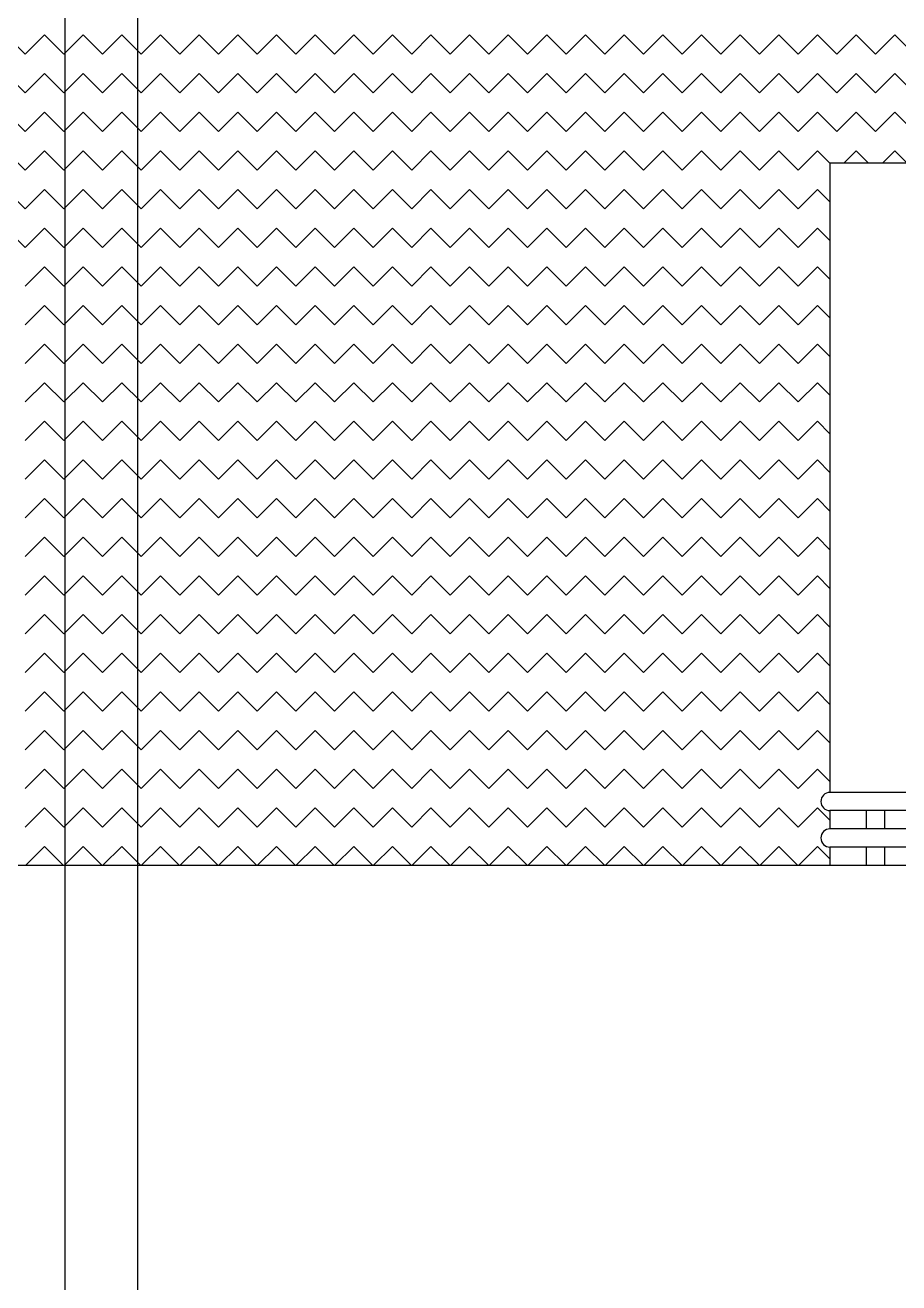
# Model space of a CAD drawing. Extents: x 78 to 306, y -397 to 18.
# Drawn here: x 280.283 to 280.3309, y -396.3975 to -396.3285 of the extents above; entities that cross this region are included whole.
import ezdxf

# ---------------------------------------------------------------- set-up
doc = ezdxf.new("R2010")
doc.units = 0
doc.header["$LTSCALE"] = 0.5
doc.header["$MEASUREMENT"] = 0
doc.linetypes.add('DASHDOT2', pattern=[0.5, 0.25, -0.125, 0, -0.125])
for name, color, linetype in [('AKS', 5, 'DASHDOT2'), ('DUVAR', 6, 'CONTINUOUS'), ('KAPI', 1, 'CONTINUOUS'), ('KOLON', 4, 'CONTINUOUS'), ('MERDIVEN', 3, 'CONTINUOUS'), ('OLCU', 31, 'CONTINUOUS'), ('TARAMA', 8, 'CONTINUOUS')]:
    doc.layers.add(name, color=color, linetype=linetype)

msp = doc.modelspace()

# ---------------------------------------------------------------- linework, layer by layer
at = {"layer": 'AKS'}
for p, q in [((280.285144, -396.29556), (280.285144, -396.94956)), ((280.289144, -396.29956), (280.289144, -396.94956))]:
    msp.add_line(p, q, dxfattribs=at)
at = {"layer": 'DUVAR', "ltscale": 1.4}
for p, q in [((280.327144, -396.36456), (280.327144, -396.37056)), ((280.327144, -396.37156), (280.327144, -396.37256)), ((280.327144, -396.37356), (280.327144, -396.37456))]:
    msp.add_line(p, q, dxfattribs=at)
at = {"layer": 'KAPI', "ltscale": 1.4}
for p, q in [((280.327144, -396.336022), (280.327144, -396.37056)), ((280.375144, -396.336022), (280.327144, -396.336022)), ((280.420144, -396.37056), (280.327144, -396.37056)), ((280.420144, -396.37156), (280.327144, -396.37156)), ((280.329144, -396.37256), (280.329144, -396.37156)), ((280.330144, -396.37156), (280.330144, -396.37256)), ((280.420144, -396.37256), (280.327144, -396.37256)), ((280.420144, -396.37356), (280.327144, -396.37356)), ((280.329144, -396.37456), (280.329144, -396.37356)), ((280.330144, -396.37356), (280.330144, -396.37456))]:
    msp.add_line(p, q, dxfattribs=at)
for centre in [(280.327144, -396.37106), (280.327144, -396.37306)]:
    msp.add_arc(centre, 0.0005, 90, 270, dxfattribs=at)
at = {"layer": 'KOLON'}
msp.add_line((280.253144, -396.37456), (280.420144, -396.37456), dxfattribs=at)
at = {"layer": 'MERDIVEN', "ltscale": 1.4}
msp.add_line((280.327144, -396.35456), (280.327144, -396.36456), dxfattribs=at)
at = {"layer": 'OLCU', "ltscale": 1.4}
msp.add_line((280.327144, -396.34856), (280.327144, -396.35456), dxfattribs=at)
at = {"layer": 'TARAMA', "ltscale": 1.4}
for p, q in [((280.282973, -396.330042), (280.281913, -396.328981)), ((280.284034, -396.328981), (280.282973, -396.330042)), ((280.285095, -396.330042), (280.284034, -396.328981)), ((280.286155, -396.328981), (280.285095, -396.330042)), ((280.287216, -396.330042), (280.286155, -396.328981)), ((280.288277, -396.328981), (280.287216, -396.330042)), ((280.289337, -396.330042), (280.288277, -396.328981)), ((280.290398, -396.328981), (280.289337, -396.330042)), ((280.291459, -396.330042), (280.290398, -396.328981)), ((280.292519, -396.328981), (280.291459, -396.330042)), ((280.29358, -396.330042), (280.292519, -396.328981)), ((280.294641, -396.328981), (280.29358, -396.330042)), ((280.295701, -396.330042), (280.294641, -396.328981)), ((280.296762, -396.328981), (280.295701, -396.330042)), ((280.297823, -396.330042), (280.296762, -396.328981)), ((280.298883, -396.328981), (280.297823, -396.330042)), ((280.299944, -396.330042), (280.298883, -396.328981)), ((280.301005, -396.328981), (280.299944, -396.330042)), ((280.302065, -396.330042), (280.301005, -396.328981)), ((280.303126, -396.328981), (280.302065, -396.330042)), ((280.304187, -396.330042), (280.303126, -396.328981)), ((280.305247, -396.328981), (280.304187, -396.330042)), ((280.306308, -396.330042), (280.305247, -396.328981)), ((280.307369, -396.328981), (280.306308, -396.330042)), ((280.308429, -396.330042), (280.307369, -396.328981)), ((280.30949, -396.328981), (280.308429, -396.330042)), ((280.310551, -396.330042), (280.30949, -396.328981)), ((280.311611, -396.328981), (280.310551, -396.330042)), ((280.312672, -396.330042), (280.311611, -396.328981)), ((280.313733, -396.328981), (280.312672, -396.330042)), ((280.314793, -396.330042), (280.313733, -396.328981)), ((280.315854, -396.328981), (280.314793, -396.330042)), ((280.316915, -396.330042), (280.315854, -396.328981)), ((280.317975, -396.328981), (280.316915, -396.330042)), ((280.319036, -396.330042), (280.317975, -396.328981)), ((280.320097, -396.328981), (280.319036, -396.330042)), ((280.321157, -396.330042), (280.320097, -396.328981)), ((280.322218, -396.328981), (280.321157, -396.330042)), ((280.323279, -396.330042), (280.322218, -396.328981)), ((280.324339, -396.328981), (280.323279, -396.330042)), ((280.3254, -396.330042), (280.324339, -396.328981)), ((280.326461, -396.328981), (280.3254, -396.330042)), ((280.327521, -396.330042), (280.326461, -396.328981)), ((280.328582, -396.328981), (280.327521, -396.330042)), ((280.329643, -396.330042), (280.328582, -396.328981)), ((280.330703, -396.328981), (280.329643, -396.330042)), ((280.331764, -396.330042), (280.330703, -396.328981)), ((280.282973, -396.332163), (280.281913, -396.331102)), ((280.284034, -396.331102), (280.282973, -396.332163)), ((280.285095, -396.332163), (280.284034, -396.331102)), ((280.286155, -396.331102), (280.285095, -396.332163)), ((280.287216, -396.332163), (280.286155, -396.331102)), ((280.288277, -396.331102), (280.287216, -396.332163)), ((280.289337, -396.332163), (280.288277, -396.331102)), ((280.290398, -396.331102), (280.289337, -396.332163)), ((280.291459, -396.332163), (280.290398, -396.331102)), ((280.292519, -396.331102), (280.291459, -396.332163)), ((280.29358, -396.332163), (280.292519, -396.331102)), ((280.294641, -396.331102), (280.29358, -396.332163)), ((280.295701, -396.332163), (280.294641, -396.331102)), ((280.296762, -396.331102), (280.295701, -396.332163)), ((280.297823, -396.332163), (280.296762, -396.331102)), ((280.298883, -396.331102), (280.297823, -396.332163)), ((280.299944, -396.332163), (280.298883, -396.331102)), ((280.301005, -396.331102), (280.299944, -396.332163)), ((280.302065, -396.332163), (280.301005, -396.331102)), ((280.303126, -396.331102), (280.302065, -396.332163)), ((280.304187, -396.332163), (280.303126, -396.331102)), ((280.305247, -396.331102), (280.304187, -396.332163)), ((280.306308, -396.332163), (280.305247, -396.331102)), ((280.307369, -396.331102), (280.306308, -396.332163)), ((280.308429, -396.332163), (280.307369, -396.331102)), ((280.30949, -396.331102), (280.308429, -396.332163)), ((280.310551, -396.332163), (280.30949, -396.331102)), ((280.311611, -396.331102), (280.310551, -396.332163)), ((280.312672, -396.332163), (280.311611, -396.331102)), ((280.313733, -396.331102), (280.312672, -396.332163)), ((280.314793, -396.332163), (280.313733, -396.331102)), ((280.315854, -396.331102), (280.314793, -396.332163)), ((280.316915, -396.332163), (280.315854, -396.331102)), ((280.317975, -396.331102), (280.316915, -396.332163)), ((280.319036, -396.332163), (280.317975, -396.331102)), ((280.320097, -396.331102), (280.319036, -396.332163)), ((280.321157, -396.332163), (280.320097, -396.331102)), ((280.322218, -396.331102), (280.321157, -396.332163)), ((280.323279, -396.332163), (280.322218, -396.331102)), ((280.324339, -396.331102), (280.323279, -396.332163)), ((280.3254, -396.332163), (280.324339, -396.331102)), ((280.326461, -396.331102), (280.3254, -396.332163)), ((280.327521, -396.332163), (280.326461, -396.331102)), ((280.328582, -396.331102), (280.327521, -396.332163)), ((280.329643, -396.332163), (280.328582, -396.331102)), ((280.330703, -396.331102), (280.329643, -396.332163)), ((280.331764, -396.332163), (280.330703, -396.331102)), ((280.282973, -396.334284), (280.281913, -396.333224)), ((280.284034, -396.333224), (280.282973, -396.334284)), ((280.285095, -396.334284), (280.284034, -396.333224)), ((280.286155, -396.333224), (280.285095, -396.334284)), ((280.287216, -396.334284), (280.286155, -396.333224)), ((280.288277, -396.333224), (280.287216, -396.334284)), ((280.289337, -396.334284), (280.288277, -396.333224)), ((280.290398, -396.333224), (280.289337, -396.334284)), ((280.291459, -396.334284), (280.290398, -396.333224)), ((280.292519, -396.333224), (280.291459, -396.334284)), ((280.29358, -396.334284), (280.292519, -396.333224)), ((280.294641, -396.333224), (280.29358, -396.334284)), ((280.295701, -396.334284), (280.294641, -396.333224)), ((280.296762, -396.333224), (280.295701, -396.334284)), ((280.297823, -396.334284), (280.296762, -396.333224)), ((280.298883, -396.333224), (280.297823, -396.334284)), ((280.299944, -396.334284), (280.298883, -396.333224)), ((280.301005, -396.333224), (280.299944, -396.334284)), ((280.302065, -396.334284), (280.301005, -396.333224)), ((280.303126, -396.333224), (280.302065, -396.334284)), ((280.304187, -396.334284), (280.303126, -396.333224)), ((280.305247, -396.333224), (280.304187, -396.334284)), ((280.306308, -396.334284), (280.305247, -396.333224)), ((280.307369, -396.333224), (280.306308, -396.334284)), ((280.308429, -396.334284), (280.307369, -396.333224)), ((280.30949, -396.333224), (280.308429, -396.334284)), ((280.310551, -396.334284), (280.30949, -396.333224)), ((280.311611, -396.333224), (280.310551, -396.334284)), ((280.312672, -396.334284), (280.311611, -396.333224)), ((280.313733, -396.333224), (280.312672, -396.334284)), ((280.314793, -396.334284), (280.313733, -396.333224)), ((280.315854, -396.333224), (280.314793, -396.334284)), ((280.316915, -396.334284), (280.315854, -396.333224)), ((280.317975, -396.333224), (280.316915, -396.334284)), ((280.319036, -396.334284), (280.317975, -396.333224)), ((280.320097, -396.333224), (280.319036, -396.334284)), ((280.321157, -396.334284), (280.320097, -396.333224)), ((280.322218, -396.333224), (280.321157, -396.334284)), ((280.323279, -396.334284), (280.322218, -396.333224)), ((280.324339, -396.333224), (280.323279, -396.334284)), ((280.3254, -396.334284), (280.324339, -396.333224)), ((280.326461, -396.333224), (280.3254, -396.334284)), ((280.327521, -396.334284), (280.326461, -396.333224)), ((280.328582, -396.333224), (280.327521, -396.334284)), ((280.329643, -396.334284), (280.328582, -396.333224)), ((280.330703, -396.333224), (280.329643, -396.334284)), ((280.331764, -396.334284), (280.330703, -396.333224)), ((280.282973, -396.336405), (280.281913, -396.335345)), ((280.284034, -396.335345), (280.282973, -396.336405)), ((280.285095, -396.336405), (280.284034, -396.335345)), ((280.286155, -396.335345), (280.285095, -396.336405)), ((280.287216, -396.336405), (280.286155, -396.335345)), ((280.288277, -396.335345), (280.287216, -396.336405)), ((280.289337, -396.336405), (280.288277, -396.335345)), ((280.290398, -396.335345), (280.289337, -396.336405)), ((280.291459, -396.336405), (280.290398, -396.335345)), ((280.292519, -396.335345), (280.291459, -396.336405)), ((280.29358, -396.336405), (280.292519, -396.335345)), ((280.294641, -396.335345), (280.29358, -396.336405)), ((280.295701, -396.336405), (280.294641, -396.335345)), ((280.296762, -396.335345), (280.295701, -396.336405)), ((280.297823, -396.336405), (280.296762, -396.335345)), ((280.298883, -396.335345), (280.297823, -396.336405)), ((280.299944, -396.336405), (280.298883, -396.335345)), ((280.301005, -396.335345), (280.299944, -396.336405)), ((280.302065, -396.336405), (280.301005, -396.335345)), ((280.303126, -396.335345), (280.302065, -396.336405)), ((280.304187, -396.336405), (280.303126, -396.335345)), ((280.305247, -396.335345), (280.304187, -396.336405)), ((280.306308, -396.336405), (280.305247, -396.335345)), ((280.307369, -396.335345), (280.306308, -396.336405)), ((280.308429, -396.336405), (280.307369, -396.335345)), ((280.30949, -396.335345), (280.308429, -396.336405)), ((280.310551, -396.336405), (280.30949, -396.335345)), ((280.311611, -396.335345), (280.310551, -396.336405)), ((280.312672, -396.336405), (280.311611, -396.335345)), ((280.313733, -396.335345), (280.312672, -396.336405)), ((280.314793, -396.336405), (280.313733, -396.335345)), ((280.315854, -396.335345), (280.314793, -396.336405)), ((280.316915, -396.336405), (280.315854, -396.335345)), ((280.317975, -396.335345), (280.316915, -396.336405)), ((280.319036, -396.336405), (280.317975, -396.335345)), ((280.320097, -396.335345), (280.319036, -396.336405)), ((280.321157, -396.336405), (280.320097, -396.335345)), ((280.322218, -396.335345), (280.321157, -396.336405)), ((280.323279, -396.336405), (280.322218, -396.335345)), ((280.324339, -396.335345), (280.323279, -396.336405)), ((280.3254, -396.336405), (280.324339, -396.335345)), ((280.326461, -396.335345), (280.3254, -396.336405)), ((280.327144, -396.336028), (280.326461, -396.335345)), ((280.328582, -396.335345), (280.327905, -396.336022)), ((280.329259, -396.336022), (280.328582, -396.335345)), ((280.330703, -396.335345), (280.330026, -396.336022)), ((280.33138, -396.336022), (280.330703, -396.335345)), ((280.282973, -396.338527), (280.281913, -396.337466)), ((280.284034, -396.337466), (280.282973, -396.338527)), ((280.285095, -396.338527), (280.284034, -396.337466)), ((280.286155, -396.337466), (280.285095, -396.338527)), ((280.287216, -396.338527), (280.286155, -396.337466)), ((280.288277, -396.337466), (280.287216, -396.338527)), ((280.289337, -396.338527), (280.288277, -396.337466)), ((280.290398, -396.337466), (280.289337, -396.338527)), ((280.291459, -396.338527), (280.290398, -396.337466)), ((280.292519, -396.337466), (280.291459, -396.338527)), ((280.29358, -396.338527), (280.292519, -396.337466)), ((280.294641, -396.337466), (280.29358, -396.338527)), ((280.295701, -396.338527), (280.294641, -396.337466)), ((280.296762, -396.337466), (280.295701, -396.338527)), ((280.297823, -396.338527), (280.296762, -396.337466)), ((280.298883, -396.337466), (280.297823, -396.338527)), ((280.299944, -396.338527), (280.298883, -396.337466)), ((280.301005, -396.337466), (280.299944, -396.338527)), ((280.302065, -396.338527), (280.301005, -396.337466)), ((280.303126, -396.337466), (280.302065, -396.338527)), ((280.304187, -396.338527), (280.303126, -396.337466)), ((280.305247, -396.337466), (280.304187, -396.338527)), ((280.306308, -396.338527), (280.305247, -396.337466)), ((280.307369, -396.337466), (280.306308, -396.338527)), ((280.308429, -396.338527), (280.307369, -396.337466)), ((280.30949, -396.337466), (280.308429, -396.338527)), ((280.310551, -396.338527), (280.30949, -396.337466)), ((280.311611, -396.337466), (280.310551, -396.338527)), ((280.312672, -396.338527), (280.311611, -396.337466)), ((280.313733, -396.337466), (280.312672, -396.338527)), ((280.314793, -396.338527), (280.313733, -396.337466)), ((280.315854, -396.337466), (280.314793, -396.338527)), ((280.316915, -396.338527), (280.315854, -396.337466)), ((280.317975, -396.337466), (280.316915, -396.338527)), ((280.319036, -396.338527), (280.317975, -396.337466)), ((280.320097, -396.337466), (280.319036, -396.338527)), ((280.321157, -396.338527), (280.320097, -396.337466)), ((280.322218, -396.337466), (280.321157, -396.338527)), ((280.323279, -396.338527), (280.322218, -396.337466)), ((280.324339, -396.337466), (280.323279, -396.338527)), ((280.3254, -396.338527), (280.324339, -396.337466)), ((280.326461, -396.337466), (280.3254, -396.338527)), ((280.327144, -396.33815), (280.326461, -396.337466)), ((280.282973, -396.340648), (280.281913, -396.339587)), ((280.284034, -396.339587), (280.282973, -396.340648)), ((280.285095, -396.340648), (280.284034, -396.339587)), ((280.286155, -396.339587), (280.285095, -396.340648)), ((280.287216, -396.340648), (280.286155, -396.339587)), ((280.288277, -396.339587), (280.287216, -396.340648)), ((280.289337, -396.340648), (280.288277, -396.339587)), ((280.290398, -396.339587), (280.289337, -396.340648)), ((280.291459, -396.340648), (280.290398, -396.339587)), ((280.292519, -396.339587), (280.291459, -396.340648)), ((280.29358, -396.340648), (280.292519, -396.339587)), ((280.294641, -396.339587), (280.29358, -396.340648)), ((280.295701, -396.340648), (280.294641, -396.339587)), ((280.296762, -396.339587), (280.295701, -396.340648)), ((280.297823, -396.340648), (280.296762, -396.339587)), ((280.298883, -396.339587), (280.297823, -396.340648)), ((280.299944, -396.340648), (280.298883, -396.339587)), ((280.301005, -396.339587), (280.299944, -396.340648)), ((280.302065, -396.340648), (280.301005, -396.339587)), ((280.303126, -396.339587), (280.302065, -396.340648)), ((280.304187, -396.340648), (280.303126, -396.339587)), ((280.305247, -396.339587), (280.304187, -396.340648)), ((280.306308, -396.340648), (280.305247, -396.339587)), ((280.307369, -396.339587), (280.306308, -396.340648)), ((280.308429, -396.340648), (280.307369, -396.339587)), ((280.30949, -396.339587), (280.308429, -396.340648)), ((280.310551, -396.340648), (280.30949, -396.339587)), ((280.311611, -396.339587), (280.310551, -396.340648)), ((280.312672, -396.340648), (280.311611, -396.339587)), ((280.313733, -396.339587), (280.312672, -396.340648)), ((280.314793, -396.340648), (280.313733, -396.339587)), ((280.315854, -396.339587), (280.314793, -396.340648)), ((280.316915, -396.340648), (280.315854, -396.339587)), ((280.317975, -396.339587), (280.316915, -396.340648)), ((280.319036, -396.340648), (280.317975, -396.339587)), ((280.320097, -396.339587), (280.319036, -396.340648)), ((280.321157, -396.340648), (280.320097, -396.339587)), ((280.322218, -396.339587), (280.321157, -396.340648)), ((280.323279, -396.340648), (280.322218, -396.339587)), ((280.324339, -396.339587), (280.323279, -396.340648)), ((280.3254, -396.340648), (280.324339, -396.339587)), ((280.326461, -396.339587), (280.3254, -396.340648)), ((280.327144, -396.340271), (280.326461, -396.339587)), ((280.284034, -396.341709), (280.282973, -396.342769)), ((280.285095, -396.342769), (280.284034, -396.341709)), ((280.286155, -396.341709), (280.285095, -396.342769)), ((280.287216, -396.342769), (280.286155, -396.341709)), ((280.288277, -396.341709), (280.287216, -396.342769)), ((280.289337, -396.342769), (280.288277, -396.341709)), ((280.290398, -396.341709), (280.289337, -396.342769)), ((280.291459, -396.342769), (280.290398, -396.341709)), ((280.292519, -396.341709), (280.291459, -396.342769)), ((280.29358, -396.342769), (280.292519, -396.341709)), ((280.294641, -396.341709), (280.29358, -396.342769)), ((280.295701, -396.342769), (280.294641, -396.341709)), ((280.296762, -396.341709), (280.295701, -396.342769)), ((280.297823, -396.342769), (280.296762, -396.341709)), ((280.298883, -396.341709), (280.297823, -396.342769)), ((280.299944, -396.342769), (280.298883, -396.341709)), ((280.301005, -396.341709), (280.299944, -396.342769)), ((280.302065, -396.342769), (280.301005, -396.341709)), ((280.303126, -396.341709), (280.302065, -396.342769)), ((280.304187, -396.342769), (280.303126, -396.341709)), ((280.305247, -396.341709), (280.304187, -396.342769)), ((280.306308, -396.342769), (280.305247, -396.341709)), ((280.307369, -396.341709), (280.306308, -396.342769)), ((280.308429, -396.342769), (280.307369, -396.341709)), ((280.30949, -396.341709), (280.308429, -396.342769)), ((280.310551, -396.342769), (280.30949, -396.341709)), ((280.311611, -396.341709), (280.310551, -396.342769)), ((280.312672, -396.342769), (280.311611, -396.341709)), ((280.313733, -396.341709), (280.312672, -396.342769)), ((280.314793, -396.342769), (280.313733, -396.341709)), ((280.315854, -396.341709), (280.314793, -396.342769)), ((280.316915, -396.342769), (280.315854, -396.341709)), ((280.317975, -396.341709), (280.316915, -396.342769)), ((280.319036, -396.342769), (280.317975, -396.341709)), ((280.320097, -396.341709), (280.319036, -396.342769)), ((280.321157, -396.342769), (280.320097, -396.341709)), ((280.322218, -396.341709), (280.321157, -396.342769)), ((280.323279, -396.342769), (280.322218, -396.341709)), ((280.324339, -396.341709), (280.323279, -396.342769)), ((280.3254, -396.342769), (280.324339, -396.341709)), ((280.326461, -396.341709), (280.3254, -396.342769)), ((280.327144, -396.342392), (280.326461, -396.341709)), ((280.284034, -396.34383), (280.282973, -396.344891)), ((280.285095, -396.344891), (280.284034, -396.34383)), ((280.286155, -396.34383), (280.285095, -396.344891)), ((280.287216, -396.344891), (280.286155, -396.34383)), ((280.288277, -396.34383), (280.287216, -396.344891)), ((280.289337, -396.344891), (280.288277, -396.34383)), ((280.290398, -396.34383), (280.289337, -396.344891)), ((280.291459, -396.344891), (280.290398, -396.34383)), ((280.292519, -396.34383), (280.291459, -396.344891)), ((280.29358, -396.344891), (280.292519, -396.34383)), ((280.294641, -396.34383), (280.29358, -396.344891)), ((280.295701, -396.344891), (280.294641, -396.34383)), ((280.296762, -396.34383), (280.295701, -396.344891)), ((280.297823, -396.344891), (280.296762, -396.34383)), ((280.298883, -396.34383), (280.297823, -396.344891)), ((280.299944, -396.344891), (280.298883, -396.34383)), ((280.301005, -396.34383), (280.299944, -396.344891)), ((280.302065, -396.344891), (280.301005, -396.34383)), ((280.303126, -396.34383), (280.302065, -396.344891)), ((280.304187, -396.344891), (280.303126, -396.34383)), ((280.305247, -396.34383), (280.304187, -396.344891)), ((280.306308, -396.344891), (280.305247, -396.34383)), ((280.307369, -396.34383), (280.306308, -396.344891)), ((280.308429, -396.344891), (280.307369, -396.34383)), ((280.30949, -396.34383), (280.308429, -396.344891)), ((280.310551, -396.344891), (280.30949, -396.34383)), ((280.311611, -396.34383), (280.310551, -396.344891)), ((280.312672, -396.344891), (280.311611, -396.34383)), ((280.313733, -396.34383), (280.312672, -396.344891)), ((280.314793, -396.344891), (280.313733, -396.34383)), ((280.315854, -396.34383), (280.314793, -396.344891)), ((280.316915, -396.344891), (280.315854, -396.34383)), ((280.317975, -396.34383), (280.316915, -396.344891)), ((280.319036, -396.344891), (280.317975, -396.34383)), ((280.320097, -396.34383), (280.319036, -396.344891)), ((280.321157, -396.344891), (280.320097, -396.34383)), ((280.322218, -396.34383), (280.321157, -396.344891)), ((280.323279, -396.344891), (280.322218, -396.34383)), ((280.324339, -396.34383), (280.323279, -396.344891)), ((280.3254, -396.344891), (280.324339, -396.34383)), ((280.326461, -396.34383), (280.3254, -396.344891)), ((280.327144, -396.344514), (280.326461, -396.34383)), ((280.284034, -396.345951), (280.282973, -396.347012)), ((280.285095, -396.347012), (280.284034, -396.345951)), ((280.286155, -396.345951), (280.285095, -396.347012)), ((280.287216, -396.347012), (280.286155, -396.345951)), ((280.288277, -396.345951), (280.287216, -396.347012)), ((280.289337, -396.347012), (280.288277, -396.345951)), ((280.290398, -396.345951), (280.289337, -396.347012)), ((280.291459, -396.347012), (280.290398, -396.345951)), ((280.292519, -396.345951), (280.291459, -396.347012)), ((280.29358, -396.347012), (280.292519, -396.345951)), ((280.294641, -396.345951), (280.29358, -396.347012)), ((280.295701, -396.347012), (280.294641, -396.345951)), ((280.296762, -396.345951), (280.295701, -396.347012)), ((280.297823, -396.347012), (280.296762, -396.345951)), ((280.298883, -396.345951), (280.297823, -396.347012)), ((280.299944, -396.347012), (280.298883, -396.345951)), ((280.301005, -396.345951), (280.299944, -396.347012)), ((280.302065, -396.347012), (280.301005, -396.345951)), ((280.303126, -396.345951), (280.302065, -396.347012)), ((280.304187, -396.347012), (280.303126, -396.345951)), ((280.305247, -396.345951), (280.304187, -396.347012)), ((280.306308, -396.347012), (280.305247, -396.345951)), ((280.307369, -396.345951), (280.306308, -396.347012)), ((280.308429, -396.347012), (280.307369, -396.345951)), ((280.30949, -396.345951), (280.308429, -396.347012)), ((280.310551, -396.347012), (280.30949, -396.345951)), ((280.311611, -396.345951), (280.310551, -396.347012)), ((280.312672, -396.347012), (280.311611, -396.345951)), ((280.313733, -396.345951), (280.312672, -396.347012)), ((280.314793, -396.347012), (280.313733, -396.345951)), ((280.315854, -396.345951), (280.314793, -396.347012)), ((280.316915, -396.347012), (280.315854, -396.345951)), ((280.317975, -396.345951), (280.316915, -396.347012)), ((280.319036, -396.347012), (280.317975, -396.345951)), ((280.320097, -396.345951), (280.319036, -396.347012)), ((280.321157, -396.347012), (280.320097, -396.345951)), ((280.322218, -396.345951), (280.321157, -396.347012)), ((280.323279, -396.347012), (280.322218, -396.345951)), ((280.324339, -396.345951), (280.323279, -396.347012)), ((280.3254, -396.347012), (280.324339, -396.345951)), ((280.326461, -396.345951), (280.3254, -396.347012)), ((280.327144, -396.346635), (280.326461, -396.345951)), ((280.284034, -396.348073), (280.282973, -396.349133)), ((280.285095, -396.349133), (280.284034, -396.348073)), ((280.286155, -396.348073), (280.285095, -396.349133)), ((280.287216, -396.349133), (280.286155, -396.348073)), ((280.288277, -396.348073), (280.287216, -396.349133)), ((280.289337, -396.349133), (280.288277, -396.348073)), ((280.290398, -396.348073), (280.289337, -396.349133)), ((280.291459, -396.349133), (280.290398, -396.348073)), ((280.292519, -396.348073), (280.291459, -396.349133)), ((280.29358, -396.349133), (280.292519, -396.348073)), ((280.294641, -396.348073), (280.29358, -396.349133)), ((280.295701, -396.349133), (280.294641, -396.348073)), ((280.296762, -396.348073), (280.295701, -396.349133)), ((280.297823, -396.349133), (280.296762, -396.348073)), ((280.298883, -396.348073), (280.297823, -396.349133)), ((280.299944, -396.349133), (280.298883, -396.348073)), ((280.301005, -396.348073), (280.299944, -396.349133)), ((280.302065, -396.349133), (280.301005, -396.348073)), ((280.303126, -396.348073), (280.302065, -396.349133)), ((280.304187, -396.349133), (280.303126, -396.348073)), ((280.305247, -396.348073), (280.304187, -396.349133)), ((280.306308, -396.349133), (280.305247, -396.348073)), ((280.307369, -396.348073), (280.306308, -396.349133)), ((280.308429, -396.349133), (280.307369, -396.348073)), ((280.30949, -396.348073), (280.308429, -396.349133)), ((280.310551, -396.349133), (280.30949, -396.348073)), ((280.311611, -396.348073), (280.310551, -396.349133)), ((280.312672, -396.349133), (280.311611, -396.348073)), ((280.313733, -396.348073), (280.312672, -396.349133)), ((280.314793, -396.349133), (280.313733, -396.348073)), ((280.315854, -396.348073), (280.314793, -396.349133)), ((280.316915, -396.349133), (280.315854, -396.348073)), ((280.317975, -396.348073), (280.316915, -396.349133)), ((280.319036, -396.349133), (280.317975, -396.348073)), ((280.320097, -396.348073), (280.319036, -396.349133)), ((280.321157, -396.349133), (280.320097, -396.348073)), ((280.322218, -396.348073), (280.321157, -396.349133)), ((280.323279, -396.349133), (280.322218, -396.348073)), ((280.324339, -396.348073), (280.323279, -396.349133)), ((280.3254, -396.349133), (280.324339, -396.348073)), ((280.326461, -396.348073), (280.3254, -396.349133)), ((280.327144, -396.348756), (280.326461, -396.348073)), ((280.284034, -396.350194), (280.282973, -396.351255)), ((280.285095, -396.351255), (280.284034, -396.350194)), ((280.286155, -396.350194), (280.285095, -396.351255)), ((280.287216, -396.351255), (280.286155, -396.350194)), ((280.288277, -396.350194), (280.287216, -396.351255)), ((280.289337, -396.351255), (280.288277, -396.350194)), ((280.290398, -396.350194), (280.289337, -396.351255)), ((280.291459, -396.351255), (280.290398, -396.350194)), ((280.292519, -396.350194), (280.291459, -396.351255)), ((280.29358, -396.351255), (280.292519, -396.350194)), ((280.294641, -396.350194), (280.29358, -396.351255)), ((280.295701, -396.351255), (280.294641, -396.350194)), ((280.296762, -396.350194), (280.295701, -396.351255)), ((280.297823, -396.351255), (280.296762, -396.350194)), ((280.298883, -396.350194), (280.297823, -396.351255)), ((280.299944, -396.351255), (280.298883, -396.350194)), ((280.301005, -396.350194), (280.299944, -396.351255)), ((280.302065, -396.351255), (280.301005, -396.350194)), ((280.303126, -396.350194), (280.302065, -396.351255)), ((280.304187, -396.351255), (280.303126, -396.350194)), ((280.305247, -396.350194), (280.304187, -396.351255)), ((280.306308, -396.351255), (280.305247, -396.350194)), ((280.307369, -396.350194), (280.306308, -396.351255)), ((280.308429, -396.351255), (280.307369, -396.350194)), ((280.30949, -396.350194), (280.308429, -396.351255)), ((280.310551, -396.351255), (280.30949, -396.350194)), ((280.311611, -396.350194), (280.310551, -396.351255)), ((280.312672, -396.351255), (280.311611, -396.350194)), ((280.313733, -396.350194), (280.312672, -396.351255)), ((280.314793, -396.351255), (280.313733, -396.350194)), ((280.315854, -396.350194), (280.314793, -396.351255)), ((280.316915, -396.351255), (280.315854, -396.350194)), ((280.317975, -396.350194), (280.316915, -396.351255)), ((280.319036, -396.351255), (280.317975, -396.350194)), ((280.320097, -396.350194), (280.319036, -396.351255)), ((280.321157, -396.351255), (280.320097, -396.350194)), ((280.322218, -396.350194), (280.321157, -396.351255)), ((280.323279, -396.351255), (280.322218, -396.350194)), ((280.324339, -396.350194), (280.323279, -396.351255)), ((280.3254, -396.351255), (280.324339, -396.350194)), ((280.326461, -396.350194), (280.3254, -396.351255)), ((280.327144, -396.350877), (280.326461, -396.350194)), ((280.284034, -396.352315), (280.282973, -396.353376)), ((280.285095, -396.353376), (280.284034, -396.352315)), ((280.286155, -396.352315), (280.285095, -396.353376)), ((280.287216, -396.353376), (280.286155, -396.352315)), ((280.288277, -396.352315), (280.287216, -396.353376)), ((280.289337, -396.353376), (280.288277, -396.352315)), ((280.290398, -396.352315), (280.289337, -396.353376)), ((280.291459, -396.353376), (280.290398, -396.352315)), ((280.292519, -396.352315), (280.291459, -396.353376)), ((280.29358, -396.353376), (280.292519, -396.352315)), ((280.294641, -396.352315), (280.29358, -396.353376)), ((280.295701, -396.353376), (280.294641, -396.352315)), ((280.296762, -396.352315), (280.295701, -396.353376)), ((280.297823, -396.353376), (280.296762, -396.352315)), ((280.298883, -396.352315), (280.297823, -396.353376)), ((280.299944, -396.353376), (280.298883, -396.352315)), ((280.301005, -396.352315), (280.299944, -396.353376)), ((280.302065, -396.353376), (280.301005, -396.352315)), ((280.303126, -396.352315), (280.302065, -396.353376)), ((280.304187, -396.353376), (280.303126, -396.352315)), ((280.305247, -396.352315), (280.304187, -396.353376)), ((280.306308, -396.353376), (280.305247, -396.352315)), ((280.307369, -396.352315), (280.306308, -396.353376)), ((280.308429, -396.353376), (280.307369, -396.352315)), ((280.30949, -396.352315), (280.308429, -396.353376)), ((280.310551, -396.353376), (280.30949, -396.352315)), ((280.311611, -396.352315), (280.310551, -396.353376)), ((280.312672, -396.353376), (280.311611, -396.352315)), ((280.313733, -396.352315), (280.312672, -396.353376)), ((280.314793, -396.353376), (280.313733, -396.352315)), ((280.315854, -396.352315), (280.314793, -396.353376)), ((280.316915, -396.353376), (280.315854, -396.352315)), ((280.317975, -396.352315), (280.316915, -396.353376)), ((280.319036, -396.353376), (280.317975, -396.352315)), ((280.320097, -396.352315), (280.319036, -396.353376)), ((280.321157, -396.353376), (280.320097, -396.352315)), ((280.322218, -396.352315), (280.321157, -396.353376)), ((280.323279, -396.353376), (280.322218, -396.352315)), ((280.324339, -396.352315), (280.323279, -396.353376)), ((280.3254, -396.353376), (280.324339, -396.352315)), ((280.326461, -396.352315), (280.3254, -396.353376)), ((280.327144, -396.352999), (280.326461, -396.352315)), ((280.284034, -396.354437), (280.282973, -396.355497)), ((280.285095, -396.355497), (280.284034, -396.354437)), ((280.286155, -396.354437), (280.285095, -396.355497)), ((280.287216, -396.355497), (280.286155, -396.354437)), ((280.288277, -396.354437), (280.287216, -396.355497)), ((280.289337, -396.355497), (280.288277, -396.354437)), ((280.290398, -396.354437), (280.289337, -396.355497)), ((280.291459, -396.355497), (280.290398, -396.354437)), ((280.292519, -396.354437), (280.291459, -396.355497)), ((280.29358, -396.355497), (280.292519, -396.354437)), ((280.294641, -396.354437), (280.29358, -396.355497)), ((280.295701, -396.355497), (280.294641, -396.354437)), ((280.296762, -396.354437), (280.295701, -396.355497)), ((280.297823, -396.355497), (280.296762, -396.354437)), ((280.298883, -396.354437), (280.297823, -396.355497)), ((280.299944, -396.355497), (280.298883, -396.354437)), ((280.301005, -396.354437), (280.299944, -396.355497)), ((280.302065, -396.355497), (280.301005, -396.354437)), ((280.303126, -396.354437), (280.302065, -396.355497)), ((280.304187, -396.355497), (280.303126, -396.354437)), ((280.305247, -396.354437), (280.304187, -396.355497)), ((280.306308, -396.355497), (280.305247, -396.354437)), ((280.307369, -396.354437), (280.306308, -396.355497)), ((280.308429, -396.355497), (280.307369, -396.354437)), ((280.30949, -396.354437), (280.308429, -396.355497)), ((280.310551, -396.355497), (280.30949, -396.354437)), ((280.311611, -396.354437), (280.310551, -396.355497)), ((280.312672, -396.355497), (280.311611, -396.354437)), ((280.313733, -396.354437), (280.312672, -396.355497)), ((280.314793, -396.355497), (280.313733, -396.354437)), ((280.315854, -396.354437), (280.314793, -396.355497)), ((280.316915, -396.355497), (280.315854, -396.354437)), ((280.317975, -396.354437), (280.316915, -396.355497)), ((280.319036, -396.355497), (280.317975, -396.354437)), ((280.320097, -396.354437), (280.319036, -396.355497)), ((280.321157, -396.355497), (280.320097, -396.354437)), ((280.322218, -396.354437), (280.321157, -396.355497)), ((280.323279, -396.355497), (280.322218, -396.354437)), ((280.324339, -396.354437), (280.323279, -396.355497)), ((280.3254, -396.355497), (280.324339, -396.354437)), ((280.326461, -396.354437), (280.3254, -396.355497)), ((280.327144, -396.35512), (280.326461, -396.354437)), ((280.284034, -396.356558), (280.282973, -396.357619)), ((280.285095, -396.357619), (280.284034, -396.356558)), ((280.286155, -396.356558), (280.285095, -396.357619)), ((280.287216, -396.357619), (280.286155, -396.356558)), ((280.288277, -396.356558), (280.287216, -396.357619)), ((280.289337, -396.357619), (280.288277, -396.356558)), ((280.290398, -396.356558), (280.289337, -396.357619)), ((280.291459, -396.357619), (280.290398, -396.356558)), ((280.292519, -396.356558), (280.291459, -396.357619)), ((280.29358, -396.357619), (280.292519, -396.356558)), ((280.294641, -396.356558), (280.29358, -396.357619)), ((280.295701, -396.357619), (280.294641, -396.356558)), ((280.296762, -396.356558), (280.295701, -396.357619)), ((280.297823, -396.357619), (280.296762, -396.356558)), ((280.298883, -396.356558), (280.297823, -396.357619)), ((280.299944, -396.357619), (280.298883, -396.356558)), ((280.301005, -396.356558), (280.299944, -396.357619)), ((280.302065, -396.357619), (280.301005, -396.356558)), ((280.303126, -396.356558), (280.302065, -396.357619)), ((280.304187, -396.357619), (280.303126, -396.356558)), ((280.305247, -396.356558), (280.304187, -396.357619)), ((280.306308, -396.357619), (280.305247, -396.356558)), ((280.307369, -396.356558), (280.306308, -396.357619)), ((280.308429, -396.357619), (280.307369, -396.356558)), ((280.30949, -396.356558), (280.308429, -396.357619)), ((280.310551, -396.357619), (280.30949, -396.356558)), ((280.311611, -396.356558), (280.310551, -396.357619)), ((280.312672, -396.357619), (280.311611, -396.356558)), ((280.313733, -396.356558), (280.312672, -396.357619)), ((280.314793, -396.357619), (280.313733, -396.356558)), ((280.315854, -396.356558), (280.314793, -396.357619)), ((280.316915, -396.357619), (280.315854, -396.356558)), ((280.317975, -396.356558), (280.316915, -396.357619)), ((280.319036, -396.357619), (280.317975, -396.356558)), ((280.320097, -396.356558), (280.319036, -396.357619)), ((280.321157, -396.357619), (280.320097, -396.356558)), ((280.322218, -396.356558), (280.321157, -396.357619)), ((280.323279, -396.357619), (280.322218, -396.356558)), ((280.324339, -396.356558), (280.323279, -396.357619)), ((280.3254, -396.357619), (280.324339, -396.356558)), ((280.326461, -396.356558), (280.3254, -396.357619)), ((280.327144, -396.357241), (280.326461, -396.356558)), ((280.284034, -396.358679), (280.282973, -396.35974)), ((280.285095, -396.35974), (280.284034, -396.358679)), ((280.286155, -396.358679), (280.285095, -396.35974)), ((280.287216, -396.35974), (280.286155, -396.358679)), ((280.288277, -396.358679), (280.287216, -396.35974)), ((280.289337, -396.35974), (280.288277, -396.358679)), ((280.290398, -396.358679), (280.289337, -396.35974)), ((280.291459, -396.35974), (280.290398, -396.358679)), ((280.292519, -396.358679), (280.291459, -396.35974)), ((280.29358, -396.35974), (280.292519, -396.358679)), ((280.294641, -396.358679), (280.29358, -396.35974)), ((280.295701, -396.35974), (280.294641, -396.358679)), ((280.296762, -396.358679), (280.295701, -396.35974)), ((280.297823, -396.35974), (280.296762, -396.358679)), ((280.298883, -396.358679), (280.297823, -396.35974)), ((280.299944, -396.35974), (280.298883, -396.358679)), ((280.301005, -396.358679), (280.299944, -396.35974)), ((280.302065, -396.35974), (280.301005, -396.358679)), ((280.303126, -396.358679), (280.302065, -396.35974)), ((280.304187, -396.35974), (280.303126, -396.358679)), ((280.305247, -396.358679), (280.304187, -396.35974)), ((280.306308, -396.35974), (280.305247, -396.358679)), ((280.307369, -396.358679), (280.306308, -396.35974)), ((280.308429, -396.35974), (280.307369, -396.358679)), ((280.30949, -396.358679), (280.308429, -396.35974)), ((280.310551, -396.35974), (280.30949, -396.358679)), ((280.311611, -396.358679), (280.310551, -396.35974)), ((280.312672, -396.35974), (280.311611, -396.358679)), ((280.313733, -396.358679), (280.312672, -396.35974)), ((280.314793, -396.35974), (280.313733, -396.358679)), ((280.315854, -396.358679), (280.314793, -396.35974)), ((280.316915, -396.35974), (280.315854, -396.358679)), ((280.317975, -396.358679), (280.316915, -396.35974)), ((280.319036, -396.35974), (280.317975, -396.358679)), ((280.320097, -396.358679), (280.319036, -396.35974)), ((280.321157, -396.35974), (280.320097, -396.358679)), ((280.322218, -396.358679), (280.321157, -396.35974)), ((280.323279, -396.35974), (280.322218, -396.358679)), ((280.324339, -396.358679), (280.323279, -396.35974)), ((280.3254, -396.35974), (280.324339, -396.358679)), ((280.326461, -396.358679), (280.3254, -396.35974)), ((280.327144, -396.359363), (280.326461, -396.358679)), ((280.284034, -396.360801), (280.282973, -396.361861)), ((280.285095, -396.361861), (280.284034, -396.360801)), ((280.286155, -396.360801), (280.285095, -396.361861)), ((280.287216, -396.361861), (280.286155, -396.360801)), ((280.288277, -396.360801), (280.287216, -396.361861)), ((280.289337, -396.361861), (280.288277, -396.360801)), ((280.290398, -396.360801), (280.289337, -396.361861)), ((280.291459, -396.361861), (280.290398, -396.360801)), ((280.292519, -396.360801), (280.291459, -396.361861)), ((280.29358, -396.361861), (280.292519, -396.360801)), ((280.294641, -396.360801), (280.29358, -396.361861)), ((280.295701, -396.361861), (280.294641, -396.360801)), ((280.296762, -396.360801), (280.295701, -396.361861)), ((280.297823, -396.361861), (280.296762, -396.360801)), ((280.298883, -396.360801), (280.297823, -396.361861)), ((280.299944, -396.361861), (280.298883, -396.360801)), ((280.301005, -396.360801), (280.299944, -396.361861)), ((280.302065, -396.361861), (280.301005, -396.360801)), ((280.303126, -396.360801), (280.302065, -396.361861)), ((280.304187, -396.361861), (280.303126, -396.360801)), ((280.305247, -396.360801), (280.304187, -396.361861)), ((280.306308, -396.361861), (280.305247, -396.360801)), ((280.307369, -396.360801), (280.306308, -396.361861)), ((280.308429, -396.361861), (280.307369, -396.360801)), ((280.30949, -396.360801), (280.308429, -396.361861)), ((280.310551, -396.361861), (280.30949, -396.360801)), ((280.311611, -396.360801), (280.310551, -396.361861)), ((280.312672, -396.361861), (280.311611, -396.360801)), ((280.313733, -396.360801), (280.312672, -396.361861)), ((280.314793, -396.361861), (280.313733, -396.360801)), ((280.315854, -396.360801), (280.314793, -396.361861)), ((280.316915, -396.361861), (280.315854, -396.360801)), ((280.317975, -396.360801), (280.316915, -396.361861)), ((280.319036, -396.361861), (280.317975, -396.360801)), ((280.320097, -396.360801), (280.319036, -396.361861)), ((280.321157, -396.361861), (280.320097, -396.360801)), ((280.322218, -396.360801), (280.321157, -396.361861)), ((280.323279, -396.361861), (280.322218, -396.360801)), ((280.324339, -396.360801), (280.323279, -396.361861)), ((280.3254, -396.361861), (280.324339, -396.360801)), ((280.326461, -396.360801), (280.3254, -396.361861)), ((280.327144, -396.361484), (280.326461, -396.360801)), ((280.284034, -396.362922), (280.282973, -396.363983)), ((280.285095, -396.363983), (280.284034, -396.362922)), ((280.286155, -396.362922), (280.285095, -396.363983)), ((280.287216, -396.363983), (280.286155, -396.362922)), ((280.288277, -396.362922), (280.287216, -396.363983)), ((280.289337, -396.363983), (280.288277, -396.362922)), ((280.290398, -396.362922), (280.289337, -396.363983)), ((280.291459, -396.363983), (280.290398, -396.362922)), ((280.292519, -396.362922), (280.291459, -396.363983)), ((280.29358, -396.363983), (280.292519, -396.362922)), ((280.294641, -396.362922), (280.29358, -396.363983)), ((280.295701, -396.363983), (280.294641, -396.362922)), ((280.296762, -396.362922), (280.295701, -396.363983)), ((280.297823, -396.363983), (280.296762, -396.362922)), ((280.298883, -396.362922), (280.297823, -396.363983)), ((280.299944, -396.363983), (280.298883, -396.362922)), ((280.301005, -396.362922), (280.299944, -396.363983)), ((280.302065, -396.363983), (280.301005, -396.362922)), ((280.303126, -396.362922), (280.302065, -396.363983)), ((280.304187, -396.363983), (280.303126, -396.362922)), ((280.305247, -396.362922), (280.304187, -396.363983)), ((280.306308, -396.363983), (280.305247, -396.362922)), ((280.307369, -396.362922), (280.306308, -396.363983)), ((280.308429, -396.363983), (280.307369, -396.362922)), ((280.30949, -396.362922), (280.308429, -396.363983)), ((280.310551, -396.363983), (280.30949, -396.362922)), ((280.311611, -396.362922), (280.310551, -396.363983)), ((280.312672, -396.363983), (280.311611, -396.362922)), ((280.313733, -396.362922), (280.312672, -396.363983)), ((280.314793, -396.363983), (280.313733, -396.362922)), ((280.315854, -396.362922), (280.314793, -396.363983)), ((280.316915, -396.363983), (280.315854, -396.362922)), ((280.317975, -396.362922), (280.316915, -396.363983)), ((280.319036, -396.363983), (280.317975, -396.362922)), ((280.320097, -396.362922), (280.319036, -396.363983)), ((280.321157, -396.363983), (280.320097, -396.362922)), ((280.322218, -396.362922), (280.321157, -396.363983)), ((280.323279, -396.363983), (280.322218, -396.362922)), ((280.324339, -396.362922), (280.323279, -396.363983)), ((280.3254, -396.363983), (280.324339, -396.362922)), ((280.326461, -396.362922), (280.3254, -396.363983)), ((280.327144, -396.363605), (280.326461, -396.362922)), ((280.284034, -396.365043), (280.282973, -396.366104)), ((280.285095, -396.366104), (280.284034, -396.365043)), ((280.286155, -396.365043), (280.285095, -396.366104)), ((280.287216, -396.366104), (280.286155, -396.365043)), ((280.288277, -396.365043), (280.287216, -396.366104)), ((280.289337, -396.366104), (280.288277, -396.365043)), ((280.290398, -396.365043), (280.289337, -396.366104)), ((280.291459, -396.366104), (280.290398, -396.365043)), ((280.292519, -396.365043), (280.291459, -396.366104)), ((280.29358, -396.366104), (280.292519, -396.365043)), ((280.294641, -396.365043), (280.29358, -396.366104)), ((280.295701, -396.366104), (280.294641, -396.365043)), ((280.296762, -396.365043), (280.295701, -396.366104)), ((280.297823, -396.366104), (280.296762, -396.365043)), ((280.298883, -396.365043), (280.297823, -396.366104)), ((280.299944, -396.366104), (280.298883, -396.365043)), ((280.301005, -396.365043), (280.299944, -396.366104)), ((280.302065, -396.366104), (280.301005, -396.365043)), ((280.303126, -396.365043), (280.302065, -396.366104)), ((280.304187, -396.366104), (280.303126, -396.365043)), ((280.305247, -396.365043), (280.304187, -396.366104)), ((280.306308, -396.366104), (280.305247, -396.365043)), ((280.307369, -396.365043), (280.306308, -396.366104)), ((280.308429, -396.366104), (280.307369, -396.365043)), ((280.30949, -396.365043), (280.308429, -396.366104)), ((280.310551, -396.366104), (280.30949, -396.365043)), ((280.311611, -396.365043), (280.310551, -396.366104)), ((280.312672, -396.366104), (280.311611, -396.365043)), ((280.313733, -396.365043), (280.312672, -396.366104)), ((280.314793, -396.366104), (280.313733, -396.365043)), ((280.315854, -396.365043), (280.314793, -396.366104)), ((280.316915, -396.366104), (280.315854, -396.365043)), ((280.317975, -396.365043), (280.316915, -396.366104)), ((280.319036, -396.366104), (280.317975, -396.365043)), ((280.320097, -396.365043), (280.319036, -396.366104)), ((280.321157, -396.366104), (280.320097, -396.365043)), ((280.322218, -396.365043), (280.321157, -396.366104)), ((280.323279, -396.366104), (280.322218, -396.365043)), ((280.324339, -396.365043), (280.323279, -396.366104)), ((280.3254, -396.366104), (280.324339, -396.365043)), ((280.326461, -396.365043), (280.3254, -396.366104)), ((280.327144, -396.365727), (280.326461, -396.365043)), ((280.284034, -396.367165), (280.282973, -396.368225)), ((280.285095, -396.368225), (280.284034, -396.367165)), ((280.286155, -396.367165), (280.285095, -396.368225)), ((280.287216, -396.368225), (280.286155, -396.367165)), ((280.288277, -396.367165), (280.287216, -396.368225)), ((280.289337, -396.368225), (280.288277, -396.367165)), ((280.290398, -396.367165), (280.289337, -396.368225)), ((280.291459, -396.368225), (280.290398, -396.367165)), ((280.292519, -396.367165), (280.291459, -396.368225)), ((280.29358, -396.368225), (280.292519, -396.367165)), ((280.294641, -396.367165), (280.29358, -396.368225)), ((280.295701, -396.368225), (280.294641, -396.367165)), ((280.296762, -396.367165), (280.295701, -396.368225)), ((280.297823, -396.368225), (280.296762, -396.367165)), ((280.298883, -396.367165), (280.297823, -396.368225)), ((280.299944, -396.368225), (280.298883, -396.367165)), ((280.301005, -396.367165), (280.299944, -396.368225)), ((280.302065, -396.368225), (280.301005, -396.367165)), ((280.303126, -396.367165), (280.302065, -396.368225)), ((280.304187, -396.368225), (280.303126, -396.367165)), ((280.305247, -396.367165), (280.304187, -396.368225)), ((280.306308, -396.368225), (280.305247, -396.367165)), ((280.307369, -396.367165), (280.306308, -396.368225)), ((280.308429, -396.368225), (280.307369, -396.367165)), ((280.30949, -396.367165), (280.308429, -396.368225)), ((280.310551, -396.368225), (280.30949, -396.367165)), ((280.311611, -396.367165), (280.310551, -396.368225)), ((280.312672, -396.368225), (280.311611, -396.367165)), ((280.313733, -396.367165), (280.312672, -396.368225)), ((280.314793, -396.368225), (280.313733, -396.367165)), ((280.315854, -396.367165), (280.314793, -396.368225)), ((280.316915, -396.368225), (280.315854, -396.367165)), ((280.317975, -396.367165), (280.316915, -396.368225)), ((280.319036, -396.368225), (280.317975, -396.367165)), ((280.320097, -396.367165), (280.319036, -396.368225)), ((280.321157, -396.368225), (280.320097, -396.367165)), ((280.322218, -396.367165), (280.321157, -396.368225)), ((280.323279, -396.368225), (280.322218, -396.367165)), ((280.324339, -396.367165), (280.323279, -396.368225)), ((280.3254, -396.368225), (280.324339, -396.367165)), ((280.326461, -396.367165), (280.3254, -396.368225)), ((280.327144, -396.367848), (280.326461, -396.367165)), ((280.284034, -396.369286), (280.282973, -396.370347)), ((280.285095, -396.370347), (280.284034, -396.369286)), ((280.286155, -396.369286), (280.285095, -396.370347)), ((280.287216, -396.370347), (280.286155, -396.369286)), ((280.288277, -396.369286), (280.287216, -396.370347)), ((280.289337, -396.370347), (280.288277, -396.369286)), ((280.290398, -396.369286), (280.289337, -396.370347)), ((280.291459, -396.370347), (280.290398, -396.369286)), ((280.292519, -396.369286), (280.291459, -396.370347)), ((280.29358, -396.370347), (280.292519, -396.369286)), ((280.294641, -396.369286), (280.29358, -396.370347)), ((280.295701, -396.370347), (280.294641, -396.369286)), ((280.296762, -396.369286), (280.295701, -396.370347)), ((280.297823, -396.370347), (280.296762, -396.369286)), ((280.298883, -396.369286), (280.297823, -396.370347)), ((280.299944, -396.370347), (280.298883, -396.369286)), ((280.301005, -396.369286), (280.299944, -396.370347)), ((280.302065, -396.370347), (280.301005, -396.369286)), ((280.303126, -396.369286), (280.302065, -396.370347)), ((280.304187, -396.370347), (280.303126, -396.369286)), ((280.305247, -396.369286), (280.304187, -396.370347)), ((280.306308, -396.370347), (280.305247, -396.369286)), ((280.307369, -396.369286), (280.306308, -396.370347)), ((280.308429, -396.370347), (280.307369, -396.369286)), ((280.30949, -396.369286), (280.308429, -396.370347)), ((280.310551, -396.370347), (280.30949, -396.369286)), ((280.311611, -396.369286), (280.310551, -396.370347)), ((280.312672, -396.370347), (280.311611, -396.369286)), ((280.313733, -396.369286), (280.312672, -396.370347)), ((280.314793, -396.370347), (280.313733, -396.369286)), ((280.315854, -396.369286), (280.314793, -396.370347)), ((280.316915, -396.370347), (280.315854, -396.369286)), ((280.317975, -396.369286), (280.316915, -396.370347)), ((280.319036, -396.370347), (280.317975, -396.369286)), ((280.320097, -396.369286), (280.319036, -396.370347)), ((280.321157, -396.370347), (280.320097, -396.369286)), ((280.322218, -396.369286), (280.321157, -396.370347)), ((280.323279, -396.370347), (280.322218, -396.369286)), ((280.324339, -396.369286), (280.323279, -396.370347)), ((280.3254, -396.370347), (280.324339, -396.369286)), ((280.326461, -396.369286), (280.3254, -396.370347)), ((280.327144, -396.369969), (280.326461, -396.369286)), ((280.284034, -396.371407), (280.282973, -396.372468)), ((280.285095, -396.372468), (280.284034, -396.371407)), ((280.286155, -396.371407), (280.285095, -396.372468)), ((280.287216, -396.372468), (280.286155, -396.371407)), ((280.288277, -396.371407), (280.287216, -396.372468)), ((280.289337, -396.372468), (280.288277, -396.371407)), ((280.290398, -396.371407), (280.289337, -396.372468)), ((280.291459, -396.372468), (280.290398, -396.371407)), ((280.292519, -396.371407), (280.291459, -396.372468)), ((280.29358, -396.372468), (280.292519, -396.371407)), ((280.294641, -396.371407), (280.29358, -396.372468)), ((280.295701, -396.372468), (280.294641, -396.371407)), ((280.296762, -396.371407), (280.295701, -396.372468)), ((280.297823, -396.372468), (280.296762, -396.371407)), ((280.298883, -396.371407), (280.297823, -396.372468)), ((280.299944, -396.372468), (280.298883, -396.371407)), ((280.301005, -396.371407), (280.299944, -396.372468)), ((280.302065, -396.372468), (280.301005, -396.371407)), ((280.303126, -396.371407), (280.302065, -396.372468)), ((280.304187, -396.372468), (280.303126, -396.371407)), ((280.305247, -396.371407), (280.304187, -396.372468)), ((280.306308, -396.372468), (280.305247, -396.371407)), ((280.307369, -396.371407), (280.306308, -396.372468)), ((280.308429, -396.372468), (280.307369, -396.371407)), ((280.30949, -396.371407), (280.308429, -396.372468)), ((280.310551, -396.372468), (280.30949, -396.371407)), ((280.311611, -396.371407), (280.310551, -396.372468)), ((280.312672, -396.372468), (280.311611, -396.371407)), ((280.313733, -396.371407), (280.312672, -396.372468)), ((280.314793, -396.372468), (280.313733, -396.371407)), ((280.315854, -396.371407), (280.314793, -396.372468)), ((280.316915, -396.372468), (280.315854, -396.371407)), ((280.317975, -396.371407), (280.316915, -396.372468)), ((280.319036, -396.372468), (280.317975, -396.371407)), ((280.320097, -396.371407), (280.319036, -396.372468)), ((280.321157, -396.372468), (280.320097, -396.371407)), ((280.322218, -396.371407), (280.321157, -396.372468)), ((280.323279, -396.372468), (280.322218, -396.371407)), ((280.324339, -396.371407), (280.323279, -396.372468)), ((280.3254, -396.372468), (280.324339, -396.371407)), ((280.326461, -396.371407), (280.3254, -396.372468)), ((280.327144, -396.372091), (280.326461, -396.371407)), ((280.284034, -396.373529), (280.283003, -396.37456)), ((280.285065, -396.37456), (280.284034, -396.373529)), ((280.286155, -396.373529), (280.285124, -396.37456)), ((280.287187, -396.37456), (280.286155, -396.373529)), ((280.288277, -396.373529), (280.287245, -396.37456)), ((280.289308, -396.37456), (280.288277, -396.373529)), ((280.290398, -396.373529), (280.289367, -396.37456)), ((280.291429, -396.37456), (280.290398, -396.373529)), ((280.292519, -396.373529), (280.291488, -396.37456)), ((280.293551, -396.37456), (280.292519, -396.373529)), ((280.294641, -396.373529), (280.293609, -396.37456)), ((280.295672, -396.37456), (280.294641, -396.373529)), ((280.296762, -396.373529), (280.295731, -396.37456)), ((280.297793, -396.37456), (280.296762, -396.373529)), ((280.298883, -396.373529), (280.297852, -396.37456)), ((280.299915, -396.37456), (280.298883, -396.373529)), ((280.301005, -396.373529), (280.299973, -396.37456)), ((280.302036, -396.37456), (280.301005, -396.373529)), ((280.303126, -396.373529), (280.302095, -396.37456)), ((280.304157, -396.37456), (280.303126, -396.373529)), ((280.305247, -396.373529), (280.304216, -396.37456)), ((280.306279, -396.37456), (280.305247, -396.373529)), ((280.307369, -396.373529), (280.306337, -396.37456)), ((280.3084, -396.37456), (280.307369, -396.373529)), ((280.30949, -396.373529), (280.308459, -396.37456)), ((280.310521, -396.37456), (280.30949, -396.373529)), ((280.311611, -396.373529), (280.31058, -396.37456)), ((280.312643, -396.37456), (280.311611, -396.373529)), ((280.313733, -396.373529), (280.312701, -396.37456)), ((280.314764, -396.37456), (280.313733, -396.373529)), ((280.315854, -396.373529), (280.314823, -396.37456)), ((280.316885, -396.37456), (280.315854, -396.373529)), ((280.317975, -396.373529), (280.316944, -396.37456)), ((280.319007, -396.37456), (280.317975, -396.373529)), ((280.320097, -396.373529), (280.319065, -396.37456)), ((280.321128, -396.37456), (280.320097, -396.373529)), ((280.322218, -396.373529), (280.321187, -396.37456)), ((280.323249, -396.37456), (280.322218, -396.373529)), ((280.324339, -396.373529), (280.323308, -396.37456)), ((280.32537, -396.37456), (280.324339, -396.373529)), ((280.326461, -396.373529), (280.325429, -396.37456)), ((280.327144, -396.374212), (280.326461, -396.373529))]:
    msp.add_line(p, q, dxfattribs=at)

doc.saveas('drawing.dxf')
